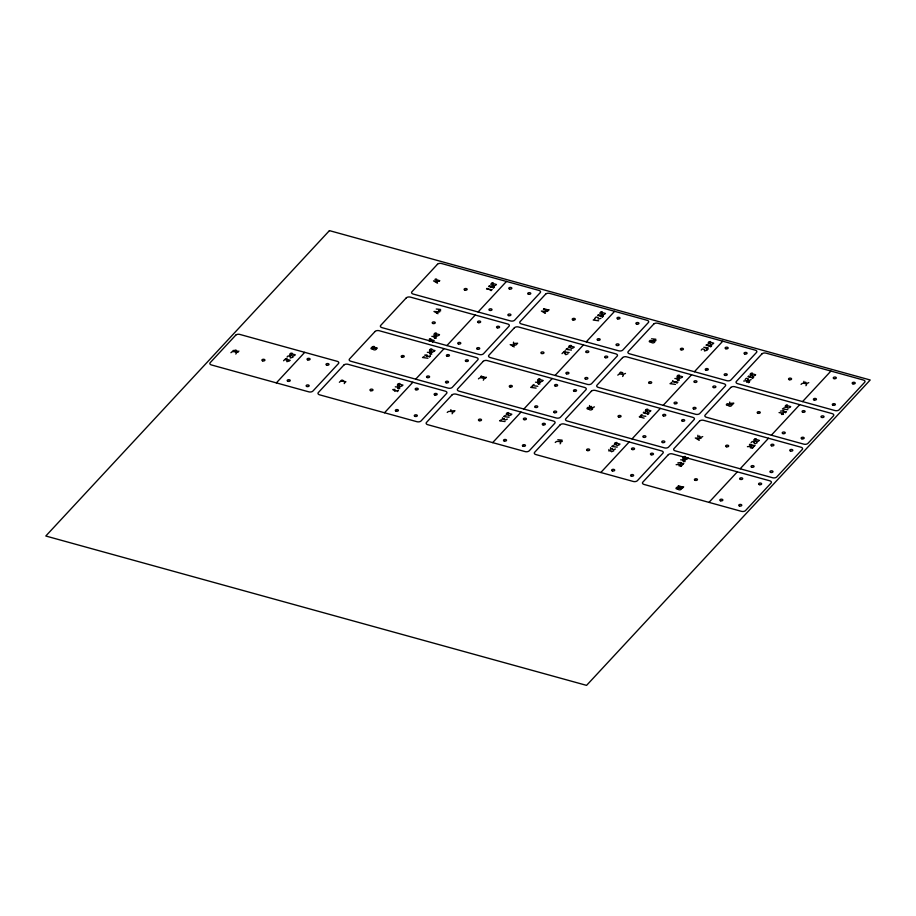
<?xml version="1.0" encoding="UTF-8"?>
<svg xmlns="http://www.w3.org/2000/svg" width="916" height="916" viewBox="0 0 916 916"><rect width="100%" height="100%" fill="white"/><g stroke="black" fill="none" stroke-linecap="round" stroke-linejoin="round"><path stroke-width="1.37" d="M429.512 339.962L429.341 341.325L433.566 341.084L432.432 342.298M450.89 409.624L450.718 410.986L454.943 410.746L453.809 411.96M513.567 342.137L513.395 343.5L517.62 343.26L516.487 344.473M729.731 402.032L729.56 403.406L733.796 403.155L732.663 404.38M230.935 352.706C231.851 350.359 238.698 352.065 235.801 354.045M235.927 350.255L235.881 351.767L238.068 351.607L235.927 350.255L232.916 350.565M237.771 352.294L238.904 351.068M283.594 360.767L284.727 359.553L286.891 360.148L286.845 361.671L289.605 360.893M287.006 357.103L288.139 355.889L290.303 356.484L290.246 358.007L293.005 357.229M289.834 354.057L289.788 355.568L291.723 354.961M294.7 355.397L292.49 356.324L291.437 355.259M276.346 382.888L304.719 352.351M339.367 382.27C340.283 379.934 347.118 381.617 344.233 383.621M373.304 348.664A1.523 0.847 -1.3 0 0 373.946 349.809A1.523 0.847 -1.3 0 0 376.007 349.42L376.716 348.653L371.85 347.313L371.14 348.069A1.225 0.676 -1.3 0 0 371.656 348.985A1.225 0.676 -1.3 0 0 373.304 348.664L374.014 347.908M436.44 282.517L437.665 281.201M436.898 313.1L438.123 311.772M439.199 310.982L440.619 309.459L436.256 309.024M434.092 333.939L434.035 335.451L435.97 334.844M434.757 338.336L436.176 336.813L431.825 336.378M438.959 335.279L436.749 336.206L435.684 335.142M397.567 384.388L397.51 385.911L399.445 385.293M429.615 349.878L429.558 351.4L431.493 350.782M491.022 283.765L490.965 285.288L492.9 284.67M394.876 390.937L394.933 389.415L392.746 389.575L394.876 390.937L397.899 390.617M426.936 356.427L426.982 354.904L424.795 355.065L426.936 356.427L429.947 356.106M398.231 388.785L399.651 387.262L395.3 386.827M430.28 354.286L431.699 352.752L427.348 352.317M402.433 385.728L400.212 386.655L399.158 385.59M434.482 351.217L432.272 352.145L431.207 351.08M495.888 285.105L493.678 286.032L492.613 284.968M397.315 391.601L398.449 390.388M429.364 357.103L430.497 355.877M491.056 290.681L492.19 289.456M493.323 288.231L494.457 287.017M384.502 412.761L412.864 382.224M415.704 379.167L444.065 348.63M446.905 345.572L475.267 315.035M478.106 311.978L506.468 281.441M447.237 412.452C448.153 410.105 454.989 411.788 452.103 413.792M478.438 378.858C479.4 376.476 486.213 378.308 483.305 380.209M513.109 346.294L514.334 344.966M544.31 312.7L545.535 311.371M485.274 378.445L486.419 377.232M547.963 310.959L549.096 309.734M502.46 417.765L502.403 419.288L504.338 418.669M506.434 413.494L506.376 415.017L508.311 414.398M537.772 379.751L537.715 381.274L539.65 380.655M562.023 353.645L563.157 352.42L565.321 353.015L564.748 353.622L565.802 354.687L568.023 353.759M568.825 346.317L568.779 347.828L570.702 347.21M594.919 318.218L596.053 316.993L598.217 317.589L598.171 319.111L600.919 318.344M600.026 312.722L599.98 314.245L601.904 313.627M538.436 384.159L539.856 382.625L535.505 382.19M507.327 419.116L505.105 420.032L504.052 418.978M511.3 414.834L509.078 415.761L508.025 414.708M542.638 381.09L540.417 382.018L539.364 380.953M573.691 347.656L571.481 348.584L570.428 347.519M604.892 314.062L602.682 314.99L601.629 313.925M602.327 317.188L603.461 315.974M492.659 442.634L521.021 412.097M523.86 409.04L552.222 378.503M555.062 375.445L583.423 344.908M586.251 341.851L614.625 311.314M555.256 442.474C556.172 440.127 563.008 441.821 560.123 443.825M589.572 405.525L589.515 407.048L591.45 406.429M617.796 375.148C618.712 372.801 625.536 374.472 622.662 376.487M619.491 373.316L620.624 372.091L622.788 372.686L622.227 373.293L623.281 374.358L625.491 373.43M589.32 408.719A1.523 0.847 -1.3 0 0 589.961 409.853A1.523 0.847 -1.3 0 0 592.022 409.463L592.732 408.708L587.866 407.357L587.156 408.124A1.225 0.676 -1.3 0 0 587.671 409.028A1.225 0.676 -1.3 0 0 589.32 408.719L590.03 407.952M651.585 341.691A1.523 0.847 -1.3 0 0 652.226 342.824A1.523 0.847 -1.3 0 0 654.287 342.435L654.997 341.668L650.131 340.328L649.421 341.095A1.225 0.676 -1.3 0 0 649.936 342A1.225 0.676 -1.3 0 0 651.585 341.691L652.295 340.924M560.741 441.695L562.161 440.161L557.81 439.726M654.482 340.763L655.902 339.241L651.539 338.805M594.438 406.876L592.217 407.792L591.163 406.738M608.911 449.47L608.854 450.993L610.789 450.374M610.617 447.638L610.56 449.161L612.495 448.542M614.579 443.367L614.533 444.89L616.468 444.271M645.494 410.082L645.448 411.605L647.383 410.986M677.119 376.029L677.073 377.552L679.008 376.934M701.232 350.072L702.366 348.859L704.53 349.454L704.473 350.965L707.232 350.198M708.32 342.435L708.274 343.958L710.198 343.34M677.794 380.438L679.203 378.915L674.852 378.48M706.717 349.282L708.137 347.759L703.786 347.324M613.777 450.821L611.567 451.737L610.503 450.683M615.483 448.989L613.262 449.905L612.209 448.851M619.445 444.707L617.235 445.634L616.182 444.581M650.371 411.421L648.15 412.349L647.097 411.284M681.996 377.381L679.775 378.297L678.722 377.243M713.186 343.786L710.976 344.702L709.923 343.649M647.795 414.559L648.94 413.334M676.867 383.254L678.012 382.029M710.621 346.912L711.755 345.687M600.816 472.507L629.178 441.97M632.017 438.913L660.379 408.376M663.207 405.319L691.58 374.781M694.408 371.724L722.77 341.187M745.132 379.51L746.265 378.285L748.429 378.892L747.857 379.499L748.91 380.552L751.131 379.636M750.227 374.014L750.181 375.537L752.116 374.919M746.723 380.724L746.666 382.235L748.864 382.075L746.723 380.724L743.712 381.045M697.866 435.249L697.809 436.772L699.744 436.153M755.105 375.354L752.883 376.281L751.83 375.228M748.567 382.762L749.7 381.537M752.528 378.491L753.673 377.266M728.678 404.998A1.523 0.847 -1.3 0 0 729.319 406.143A1.523 0.847 -1.3 0 0 731.38 405.754L732.09 404.986L727.224 403.647L726.514 404.403A1.225 0.676 -1.3 0 0 727.029 405.319A1.225 0.676 -1.3 0 0 728.678 404.998L729.388 404.242M698.21 439.634L699.446 438.306M682.947 457.37L682.889 458.882L684.825 458.275M702.732 436.589L700.522 437.516L699.458 436.451M679.145 464.378L679.1 465.9L681.286 465.729L679.145 464.378L676.134 464.698M680.851 462.546L680.794 464.069L682.993 463.897L680.851 462.546L677.84 462.866M683.611 461.767L685.031 460.244L680.68 459.809M687.813 458.71L685.592 459.637L684.538 458.572M680.989 466.416L682.122 465.202M682.695 464.584L683.828 463.37M678.309 488.617A1.523 0.847 -1.3 0 0 678.951 489.751A1.523 0.847 -1.3 0 0 681.012 489.362L681.722 488.606L676.855 487.255L676.145 488.022A1.225 0.676 -1.3 0 0 676.661 488.926A1.225 0.676 -1.3 0 0 678.309 488.617L679.019 487.85M682.557 488.068L683.691 486.843M801.065 384.365C801.981 382.006 808.828 383.724 805.943 385.705M803.904 381.308L803.859 382.831L805.782 382.212M751.097 442.703L752.231 441.478L754.395 442.085L753.834 442.691L754.887 443.745L757.097 442.829M753.937 439.646L753.879 441.168L755.815 440.55M785.275 405.903L785.23 407.425L787.153 406.807M808.771 382.648L806.561 383.575L805.508 382.522M750.422 446.355L750.376 447.878L752.563 447.706L750.422 446.355L747.41 446.676M783.466 410.78L783.42 412.303L785.607 412.131L783.466 410.78L780.455 411.101M781.978 414.582L783.386 413.059L779.035 412.624M758.803 440.997L756.593 441.913L755.528 440.859M790.142 407.254L787.932 408.17L786.878 407.116M752.265 448.393L753.399 447.18M753.971 446.561L755.105 445.348M785.31 412.818L786.443 411.605M708.973 502.38L737.334 471.843M740.162 468.786L768.524 438.249M771.364 435.192L799.725 404.654M802.565 401.597L830.927 371.06M436.6 279.048L434.951 279.357L439.817 280.708M493.243 282.838L491.594 283.147L496.461 284.498M292.055 353.129L290.406 353.439L295.273 354.79M286.948 358.625L285.3 358.935L290.166 360.286M436.314 333.012L434.665 333.321L439.531 334.672M374.06 346.385L372.411 346.695L377.278 348.046M430.921 338.817L429.272 339.126L434.138 340.466M602.247 311.795L600.598 312.104L605.465 313.455M431.837 348.95L430.188 349.271L435.054 350.61M342.721 380.129L341.073 380.438L345.939 381.789M571.046 345.389L569.397 345.698L574.263 347.05M399.788 383.46L398.139 383.77L403.006 385.121M710.541 341.519L708.892 341.828L713.759 343.168M539.982 378.823L538.333 379.144L543.199 380.483M679.34 375.113L677.691 375.423L682.557 376.762M508.643 412.566L506.995 412.887L511.861 414.227M752.448 373.087L750.799 373.407L755.666 374.747M647.715 409.154L646.066 409.475L650.933 410.815M640.914 416.482L639.265 416.803L644.131 418.143M787.497 404.986L785.848 405.296L790.714 406.635M616.8 442.439L615.151 442.76L620.018 444.1M756.158 438.73L754.509 439.039L759.375 440.378M685.157 456.443L683.508 456.752L688.374 458.103M439.256 281.315L433.531 280.891L437.55 283.147M547.127 311.497L541.402 311.062L545.421 313.329M439.714 311.898L433.989 311.463L438.008 313.73M515.926 345.092L510.201 344.656L514.22 346.924M701.038 438.421L695.313 437.997L699.332 440.252M598.652 320.783L593.225 320.05L594.896 318.974M571.424 350.095L565.996 349.362L567.668 348.298M569.157 352.546L563.718 351.813L565.401 350.736M675.47 384.399L670.031 383.667L671.703 382.59M427.955 358.248L422.528 357.515L424.2 356.439M787.875 409.692L782.447 408.96L784.119 407.883M537.818 386.289L532.379 385.556L534.062 384.48M536.112 388.121L530.685 387.388L532.356 386.312M645.826 416.311L640.399 415.578L642.07 414.501M509.033 417.284L503.594 416.551L505.266 415.475M505.06 421.555L499.621 420.822L501.292 419.757M617.178 447.157L611.751 446.424L613.422 445.348M706.064 348.527L708.228 349.133M653.818 340.008L655.982 340.603M438.535 310.226L440.699 310.822M677.13 379.682L679.294 380.277M781.314 413.826L783.478 414.421M434.104 337.58L436.268 338.176M429.627 353.53L431.791 354.126M537.784 383.403L539.948 383.999M682.947 461.011L685.111 461.607M397.578 388.029L399.742 388.636M560.088 440.94L562.252 441.535M329.428 230.626L45.8 536.009L586.572 685.374L870.2 379.991L329.428 230.626M235.698 335.199L210.176 362.69A3.057 1.695 -1.3 0 0 211.459 364.957L308.795 391.842A3.057 1.695 -1.3 0 0 312.917 391.063L338.451 363.583A3.057 1.695 -1.3 0 0 337.157 361.305L239.82 334.42A3.057 1.695 -1.3 0 0 235.698 335.199M343.855 365.072L318.321 392.563A3.057 1.695 -1.3 0 0 319.615 394.83L416.952 421.715A3.057 1.695 -1.3 0 0 421.074 420.936L446.596 393.456A3.057 1.695 -1.3 0 0 445.313 391.178L347.977 364.293A3.057 1.695 -1.3 0 0 343.855 365.072M375.056 331.489L349.523 358.969A3.057 1.695 -1.3 0 0 350.817 361.248L448.153 388.132A3.057 1.695 -1.3 0 0 452.275 387.353L477.797 359.862A3.057 1.695 -1.3 0 0 476.515 357.595L379.178 330.71A3.057 1.695 -1.3 0 0 375.056 331.489M406.257 297.895L380.724 325.375A3.057 1.695 -1.3 0 0 382.006 327.653L479.354 354.538A3.057 1.695 -1.3 0 0 483.476 353.759L508.998 326.268A3.057 1.695 -1.3 0 0 507.716 324.001L410.379 297.116A3.057 1.695 -1.3 0 0 406.257 297.895M437.447 264.3L411.925 291.78A3.057 1.695 -1.3 0 0 413.208 294.059L510.544 320.944A3.057 1.695 -1.3 0 0 514.666 320.165L540.2 292.685A3.057 1.695 -1.3 0 0 538.917 290.406L441.569 263.522A3.057 1.695 -1.3 0 0 437.447 264.3M486.98 288.46L486.499 288.975L491.342 289.662L490.85 290.177L486.98 288.46M489.247 286.021L488.766 286.536L493.61 287.223L491.423 287.269L489.247 286.021M452.012 394.945L426.478 422.436A3.057 1.695 -1.3 0 0 427.772 424.703L525.108 451.588A3.057 1.695 -1.3 0 0 529.23 450.809L554.753 423.329A3.057 1.695 -1.3 0 0 553.47 421.051L456.134 394.166A3.057 1.695 -1.3 0 0 452.012 394.945M483.201 361.362L457.679 388.842A3.057 1.695 -1.3 0 0 458.962 391.121L556.31 418.005A3.057 1.695 -1.3 0 0 560.432 417.227L585.954 389.735A3.057 1.695 -1.3 0 0 584.671 387.468L487.323 360.583A3.057 1.695 -1.3 0 0 483.201 361.362M514.403 327.768L488.881 355.248A3.057 1.695 -1.3 0 0 490.163 357.526L587.5 384.411A3.057 1.695 -1.3 0 0 591.622 383.632L617.155 356.141A3.057 1.695 -1.3 0 0 615.873 353.874L518.525 326.989A3.057 1.695 -1.3 0 0 514.403 327.768M545.604 294.173L520.082 321.653A3.057 1.695 -1.3 0 0 521.364 323.932L618.701 350.817A3.057 1.695 -1.3 0 0 622.823 350.038L648.356 322.558A3.057 1.695 -1.3 0 0 647.062 320.279L549.726 293.395A3.057 1.695 -1.3 0 0 545.604 294.173M481.209 376.224L480.728 376.751L485.079 377.953L485.56 377.438L481.209 376.224M543.886 308.738L543.406 309.265L547.757 310.467L548.249 309.94L543.886 308.738M598.251 314.978L597.77 315.493L602.613 316.18L602.133 316.696L598.251 314.978M560.157 424.818L534.635 452.309A3.057 1.695 -1.3 0 0 535.917 454.576L633.254 481.461A3.057 1.695 -1.3 0 0 637.376 480.682L662.909 453.202A3.057 1.695 -1.3 0 0 661.627 450.924L564.279 424.039A3.057 1.695 -1.3 0 0 560.157 424.818M591.358 391.235L565.836 418.715A3.057 1.695 -1.3 0 0 567.119 420.994L664.455 447.878A3.057 1.695 -1.3 0 0 668.577 447.1L694.11 419.608A3.057 1.695 -1.3 0 0 692.817 417.341L595.48 390.456A3.057 1.695 -1.3 0 0 591.358 391.235M622.559 357.641L597.037 385.121A3.057 1.695 -1.3 0 0 598.32 387.399L695.656 414.284A3.057 1.695 -1.3 0 0 699.778 413.505L725.312 386.014A3.057 1.695 -1.3 0 0 724.018 383.747L626.681 356.862A3.057 1.695 -1.3 0 0 622.559 357.641M653.761 324.046L628.239 351.526A3.057 1.695 -1.3 0 0 629.521 353.805L726.857 380.69A3.057 1.695 -1.3 0 0 730.979 379.911L756.502 352.431A3.057 1.695 -1.3 0 0 755.219 350.152L657.883 323.268A3.057 1.695 -1.3 0 0 653.761 324.046M643.73 412.337L643.25 412.853L648.081 413.54L645.894 413.585L643.73 412.337M672.802 381.033L672.321 381.548L677.153 382.235L674.966 382.281L672.802 381.033M706.545 344.691L706.064 345.218L710.908 345.893L708.721 345.95L706.545 344.691M668.314 454.691L642.792 482.182A3.057 1.695 -1.3 0 0 644.074 484.45L741.41 511.334A3.057 1.695 -1.3 0 0 745.532 510.555L771.066 483.075A3.057 1.695 -1.3 0 0 769.772 480.797L672.436 453.912A3.057 1.695 -1.3 0 0 668.314 454.691M699.515 421.108L673.993 448.588A3.057 1.695 -1.3 0 0 675.275 450.867L772.612 477.751A3.057 1.695 -1.3 0 0 776.734 476.973L802.256 449.481A3.057 1.695 -1.3 0 0 800.973 447.214L703.637 420.33A3.057 1.695 -1.3 0 0 699.515 421.108M730.716 387.514L705.183 414.994A3.057 1.695 -1.3 0 0 706.476 417.272L803.813 444.157A3.057 1.695 -1.3 0 0 807.935 443.378L833.457 415.887A3.057 1.695 -1.3 0 0 832.175 413.62L734.838 386.735A3.057 1.695 -1.3 0 0 730.716 387.514M761.917 353.92L736.384 381.4A3.057 1.695 -1.3 0 0 737.678 383.678L835.014 410.563A3.057 1.695 -1.3 0 0 839.136 409.784L864.658 382.304A3.057 1.695 -1.3 0 0 863.376 380.025L766.039 353.141A3.057 1.695 -1.3 0 0 761.917 353.92M748.464 376.27L747.983 376.785L752.815 377.472L752.334 377.987L748.464 376.27M678.481 485.846L678 486.362L682.351 487.564L682.832 487.049L678.481 485.846M749.895 444.352L749.414 444.867L753.765 446.069L754.246 445.554L749.895 444.352M432.947 323.497A1.523 0.847 -1.3 0 0 435.26 322.741A1.523 0.847 -1.3 0 0 432.982 322.02A1.523 0.847 -1.3 0 0 432.947 323.497M458.492 343.981A1.523 0.847 -1.3 0 0 460.794 343.225A1.523 0.847 -1.3 0 0 458.527 342.504A1.523 0.847 -1.3 0 0 458.492 343.981M478.347 322.604A1.523 0.847 -1.3 0 0 480.648 321.848A1.523 0.847 -1.3 0 0 478.381 321.127A1.523 0.847 -1.3 0 0 478.347 322.604M477.419 349.202A1.523 0.847 -1.3 0 0 479.721 348.446A1.523 0.847 -1.3 0 0 477.454 347.736A1.523 0.847 -1.3 0 0 477.419 349.202M497.274 327.825A1.523 0.847 -1.3 0 0 499.575 327.069A1.523 0.847 -1.3 0 0 497.308 326.359A1.523 0.847 -1.3 0 0 497.274 327.825M726.388 446.756A1.523 0.847 -1.3 0 0 728.678 445.978A1.523 0.847 -1.3 0 0 726.377 445.291A1.523 0.847 -1.3 0 0 726.388 446.756M770.631 472.404A1.523 0.847 -1.3 0 0 772.99 471.694A1.523 0.847 -1.3 0 0 770.757 470.927A1.523 0.847 -1.3 0 0 770.631 472.404M771.558 445.794A1.523 0.847 -1.3 0 0 773.905 445.084A1.523 0.847 -1.3 0 0 771.684 444.329A1.523 0.847 -1.3 0 0 771.558 445.794M751.704 467.171A1.523 0.847 -1.3 0 0 754.063 466.462A1.523 0.847 -1.3 0 0 751.83 465.706A1.523 0.847 -1.3 0 0 751.704 467.171M790.485 451.027A1.523 0.847 -1.3 0 0 792.832 450.317A1.523 0.847 -1.3 0 0 790.611 449.55A1.523 0.847 -1.3 0 0 790.485 451.027M605.362 357.687A1.523 0.847 -1.3 0 0 607.732 356.988A1.523 0.847 -1.3 0 0 605.522 356.21A1.523 0.847 -1.3 0 0 605.362 357.687M541.619 353.507A1.523 0.847 -1.3 0 0 543.967 352.797A1.523 0.847 -1.3 0 0 541.745 352.03A1.523 0.847 -1.3 0 0 541.619 353.507M585.507 379.052A1.523 0.847 -1.3 0 0 587.877 378.365A1.523 0.847 -1.3 0 0 585.668 377.587A1.523 0.847 -1.3 0 0 585.507 379.052M566.58 373.831A1.523 0.847 -1.3 0 0 568.951 373.133A1.523 0.847 -1.3 0 0 566.741 372.354A1.523 0.847 -1.3 0 0 566.58 373.831M586.435 352.454A1.523 0.847 -1.3 0 0 588.805 351.755A1.523 0.847 -1.3 0 0 586.595 350.977A1.523 0.847 -1.3 0 0 586.435 352.454M464.778 290.074A1.523 0.847 -1.3 0 0 467.16 289.387A1.523 0.847 -1.3 0 0 464.973 288.597A1.523 0.847 -1.3 0 0 464.778 290.074M509.491 288.998A1.523 0.847 -1.3 0 0 511.849 288.288A1.523 0.847 -1.3 0 0 509.628 287.521A1.523 0.847 -1.3 0 0 509.491 288.998M528.418 294.219A1.523 0.847 -1.3 0 0 530.776 293.509A1.523 0.847 -1.3 0 0 528.555 292.754A1.523 0.847 -1.3 0 0 528.418 294.219M508.563 315.596A1.523 0.847 -1.3 0 0 510.922 314.886A1.523 0.847 -1.3 0 0 508.701 314.131A1.523 0.847 -1.3 0 0 508.563 315.596M489.636 310.375A1.523 0.847 -1.3 0 0 491.995 309.665A1.523 0.847 -1.3 0 0 489.774 308.898A1.523 0.847 -1.3 0 0 489.636 310.375M572.935 319.947A1.523 0.847 -1.3 0 0 575.282 319.226A1.523 0.847 -1.3 0 0 573.05 318.47A1.523 0.847 -1.3 0 0 572.935 319.947M616.789 345.492A1.523 0.847 -1.3 0 0 619.079 344.725A1.523 0.847 -1.3 0 0 616.789 344.015A1.523 0.847 -1.3 0 0 616.789 345.492M597.862 340.26A1.523 0.847 -1.3 0 0 600.152 339.493A1.523 0.847 -1.3 0 0 597.862 338.794A1.523 0.847 -1.3 0 0 597.862 340.26M617.716 318.882A1.523 0.847 -1.3 0 0 620.006 318.115A1.523 0.847 -1.3 0 0 617.716 317.417A1.523 0.847 -1.3 0 0 617.716 318.882M636.643 324.115A1.523 0.847 -1.3 0 0 638.933 323.348A1.523 0.847 -1.3 0 0 636.643 322.638A1.523 0.847 -1.3 0 0 636.643 324.115M744.719 353.965A1.523 0.847 -1.3 0 0 747.078 353.267A1.523 0.847 -1.3 0 0 744.88 352.488A1.523 0.847 -1.3 0 0 744.719 353.965M724.865 375.342A1.523 0.847 -1.3 0 0 727.224 374.644A1.523 0.847 -1.3 0 0 725.025 373.865A1.523 0.847 -1.3 0 0 724.865 375.342M681.092 349.82A1.523 0.847 -1.3 0 0 683.416 349.088A1.523 0.847 -1.3 0 0 681.172 348.355A1.523 0.847 -1.3 0 0 681.092 349.82M725.793 348.733A1.523 0.847 -1.3 0 0 728.151 348.046A1.523 0.847 -1.3 0 0 725.953 347.267A1.523 0.847 -1.3 0 0 725.793 348.733M705.938 370.11A1.523 0.847 -1.3 0 0 708.297 369.411A1.523 0.847 -1.3 0 0 706.099 368.644A1.523 0.847 -1.3 0 0 705.938 370.11M682.374 421.165A1.523 0.847 -1.3 0 0 684.687 420.41A1.523 0.847 -1.3 0 0 682.42 419.688A1.523 0.847 -1.3 0 0 682.374 421.165M662.52 442.543A1.523 0.847 -1.3 0 0 664.833 441.787A1.523 0.847 -1.3 0 0 662.566 441.065A1.523 0.847 -1.3 0 0 662.52 442.543M643.593 437.31A1.523 0.847 -1.3 0 0 645.906 436.566A1.523 0.847 -1.3 0 0 643.639 435.844A1.523 0.847 -1.3 0 0 643.593 437.31M618.758 417.02A1.523 0.847 -1.3 0 0 621.059 416.265A1.523 0.847 -1.3 0 0 618.769 415.555A1.523 0.847 -1.3 0 0 618.758 417.02M663.447 415.933A1.523 0.847 -1.3 0 0 665.76 415.188A1.523 0.847 -1.3 0 0 663.493 414.467A1.523 0.847 -1.3 0 0 663.447 415.933M782.928 433.589A1.523 0.847 -1.3 0 0 785.252 432.856A1.523 0.847 -1.3 0 0 783.008 432.123A1.523 0.847 -1.3 0 0 782.928 433.589M821.709 417.444A1.523 0.847 -1.3 0 0 824.034 416.7A1.523 0.847 -1.3 0 0 821.789 415.967A1.523 0.847 -1.3 0 0 821.709 417.444M802.782 412.211A1.523 0.847 -1.3 0 0 805.107 411.479A1.523 0.847 -1.3 0 0 802.863 410.746A1.523 0.847 -1.3 0 0 802.782 412.211M801.855 438.821A1.523 0.847 -1.3 0 0 804.179 438.077A1.523 0.847 -1.3 0 0 801.935 437.344A1.523 0.847 -1.3 0 0 801.855 438.821M757.91 413.253A1.523 0.847 -1.3 0 0 760.257 412.543A1.523 0.847 -1.3 0 0 758.036 411.776A1.523 0.847 -1.3 0 0 757.91 413.253M401.941 357.114A1.523 0.847 -1.3 0 0 404.242 356.358A1.523 0.847 -1.3 0 0 401.975 355.637A1.523 0.847 -1.3 0 0 401.941 357.114M427.234 377.552A1.523 0.847 -1.3 0 0 429.593 376.854A1.523 0.847 -1.3 0 0 427.383 376.075A1.523 0.847 -1.3 0 0 427.234 377.552M446.161 382.774A1.523 0.847 -1.3 0 0 448.519 382.075A1.523 0.847 -1.3 0 0 446.31 381.308A1.523 0.847 -1.3 0 0 446.161 382.774M447.088 356.175A1.523 0.847 -1.3 0 0 449.447 355.477A1.523 0.847 -1.3 0 0 447.237 354.698A1.523 0.847 -1.3 0 0 447.088 356.175M466.015 361.396A1.523 0.847 -1.3 0 0 468.374 360.698A1.523 0.847 -1.3 0 0 466.164 359.931A1.523 0.847 -1.3 0 0 466.015 361.396M740.426 479.411A1.523 0.847 -1.3 0 0 742.716 478.633A1.523 0.847 -1.3 0 0 740.414 477.934A1.523 0.847 -1.3 0 0 740.426 479.411M720.571 500.789A1.523 0.847 -1.3 0 0 722.861 500.01A1.523 0.847 -1.3 0 0 720.56 499.312A1.523 0.847 -1.3 0 0 720.571 500.789M739.51 506.01A1.523 0.847 -1.3 0 0 741.788 505.231A1.523 0.847 -1.3 0 0 739.487 504.544A1.523 0.847 -1.3 0 0 739.51 506.01M759.353 484.644A1.523 0.847 -1.3 0 0 761.643 483.866A1.523 0.847 -1.3 0 0 759.341 483.167A1.523 0.847 -1.3 0 0 759.353 484.644M695.175 480.339A1.523 0.847 -1.3 0 0 697.465 479.572A1.523 0.847 -1.3 0 0 695.164 478.873A1.523 0.847 -1.3 0 0 695.175 480.339M307.776 359.908A1.523 0.847 -1.3 0 0 310.1 359.164A1.523 0.847 -1.3 0 0 307.845 358.431A1.523 0.847 -1.3 0 0 307.776 359.908M326.703 365.129A1.523 0.847 -1.3 0 0 329.027 364.396A1.523 0.847 -1.3 0 0 326.772 363.663A1.523 0.847 -1.3 0 0 326.703 365.129M287.922 381.285A1.523 0.847 -1.3 0 0 290.246 380.541A1.523 0.847 -1.3 0 0 287.99 379.808A1.523 0.847 -1.3 0 0 287.922 381.285M306.849 386.506A1.523 0.847 -1.3 0 0 309.173 385.773A1.523 0.847 -1.3 0 0 306.917 385.041A1.523 0.847 -1.3 0 0 306.849 386.506M262.652 360.87A1.523 0.847 -1.3 0 0 264.93 360.091A1.523 0.847 -1.3 0 0 262.629 359.404A1.523 0.847 -1.3 0 0 262.652 360.87M674.714 403.693A1.523 0.847 -1.3 0 0 677.096 403.017A1.523 0.847 -1.3 0 0 674.909 402.227A1.523 0.847 -1.3 0 0 674.714 403.693M694.568 382.315A1.523 0.847 -1.3 0 0 696.95 381.64A1.523 0.847 -1.3 0 0 694.763 380.85A1.523 0.847 -1.3 0 0 694.568 382.315M649.318 383.289A1.523 0.847 -1.3 0 0 651.7 382.613A1.523 0.847 -1.3 0 0 649.513 381.812A1.523 0.847 -1.3 0 0 649.318 383.289M693.641 408.925A1.523 0.847 -1.3 0 0 696.023 408.25A1.523 0.847 -1.3 0 0 693.836 407.46A1.523 0.847 -1.3 0 0 693.641 408.925M713.495 387.548A1.523 0.847 -1.3 0 0 715.877 386.873A1.523 0.847 -1.3 0 0 713.69 386.083A1.523 0.847 -1.3 0 0 713.495 387.548M587.305 450.546A1.523 0.847 -1.3 0 0 589.664 449.836A1.523 0.847 -1.3 0 0 587.454 449.069A1.523 0.847 -1.3 0 0 587.305 450.546M651.196 454.76A1.523 0.847 -1.3 0 0 653.486 453.993A1.523 0.847 -1.3 0 0 651.196 453.294A1.523 0.847 -1.3 0 0 651.196 454.76M632.269 449.538A1.523 0.847 -1.3 0 0 634.559 448.771A1.523 0.847 -1.3 0 0 632.269 448.061A1.523 0.847 -1.3 0 0 632.269 449.538M612.415 470.916A1.523 0.847 -1.3 0 0 614.705 470.148A1.523 0.847 -1.3 0 0 612.415 469.439A1.523 0.847 -1.3 0 0 612.415 470.916M631.342 476.137A1.523 0.847 -1.3 0 0 633.632 475.37A1.523 0.847 -1.3 0 0 631.342 474.671A1.523 0.847 -1.3 0 0 631.342 476.137M789.283 379.705A1.523 0.847 -1.3 0 0 791.584 378.949A1.523 0.847 -1.3 0 0 789.306 378.239A1.523 0.847 -1.3 0 0 789.283 379.705M833.079 405.238A1.523 0.847 -1.3 0 0 835.381 404.471A1.523 0.847 -1.3 0 0 833.102 403.761A1.523 0.847 -1.3 0 0 833.079 405.238M834.007 378.629A1.523 0.847 -1.3 0 0 836.308 377.873A1.523 0.847 -1.3 0 0 834.029 377.163A1.523 0.847 -1.3 0 0 834.007 378.629M814.152 400.006A1.523 0.847 -1.3 0 0 816.454 399.25A1.523 0.847 -1.3 0 0 814.175 398.54A1.523 0.847 -1.3 0 0 814.152 400.006M852.933 383.861A1.523 0.847 -1.3 0 0 855.235 383.094A1.523 0.847 -1.3 0 0 852.956 382.384A1.523 0.847 -1.3 0 0 852.933 383.861M479.148 420.673A1.523 0.847 -1.3 0 0 481.518 419.975A1.523 0.847 -1.3 0 0 479.308 419.196A1.523 0.847 -1.3 0 0 479.148 420.673M543.028 424.887A1.523 0.847 -1.3 0 0 545.329 424.131A1.523 0.847 -1.3 0 0 543.062 423.41A1.523 0.847 -1.3 0 0 543.028 424.887M504.247 441.031A1.523 0.847 -1.3 0 0 506.548 440.275A1.523 0.847 -1.3 0 0 504.281 439.565A1.523 0.847 -1.3 0 0 504.247 441.031M523.173 446.264A1.523 0.847 -1.3 0 0 525.475 445.508A1.523 0.847 -1.3 0 0 523.208 444.787A1.523 0.847 -1.3 0 0 523.173 446.264M524.101 419.654A1.523 0.847 -1.3 0 0 526.402 418.898A1.523 0.847 -1.3 0 0 524.135 418.188A1.523 0.847 -1.3 0 0 524.101 419.654M370.659 390.697A1.523 0.847 -1.3 0 0 372.995 389.976A1.523 0.847 -1.3 0 0 370.762 389.231A1.523 0.847 -1.3 0 0 370.659 390.697M396.067 411.158A1.523 0.847 -1.3 0 0 398.403 410.414A1.523 0.847 -1.3 0 0 396.147 409.681A1.523 0.847 -1.3 0 0 396.067 411.158M415.921 389.781A1.523 0.847 -1.3 0 0 418.246 389.037A1.523 0.847 -1.3 0 0 416.001 388.304A1.523 0.847 -1.3 0 0 415.921 389.781M414.994 416.379A1.523 0.847 -1.3 0 0 417.33 415.646A1.523 0.847 -1.3 0 0 415.074 414.914A1.523 0.847 -1.3 0 0 414.994 416.379M434.848 395.002A1.523 0.847 -1.3 0 0 437.172 394.269A1.523 0.847 -1.3 0 0 434.928 393.536A1.523 0.847 -1.3 0 0 434.848 395.002M510.029 386.987A1.523 0.847 -1.3 0 0 512.319 386.22A1.523 0.847 -1.3 0 0 510.029 385.522A1.523 0.847 -1.3 0 0 510.029 386.987M554.34 412.658A1.523 0.847 -1.3 0 0 556.676 411.937A1.523 0.847 -1.3 0 0 554.443 411.181A1.523 0.847 -1.3 0 0 554.34 412.658M555.268 386.06A1.523 0.847 -1.3 0 0 557.604 385.338A1.523 0.847 -1.3 0 0 555.371 384.583A1.523 0.847 -1.3 0 0 555.268 386.06M574.195 391.281A1.523 0.847 -1.3 0 0 576.53 390.56A1.523 0.847 -1.3 0 0 574.298 389.815A1.523 0.847 -1.3 0 0 574.195 391.281M535.413 407.425A1.523 0.847 -1.3 0 0 537.749 406.704A1.523 0.847 -1.3 0 0 535.516 405.96A1.523 0.847 -1.3 0 0 535.413 407.425"/></g></svg>
